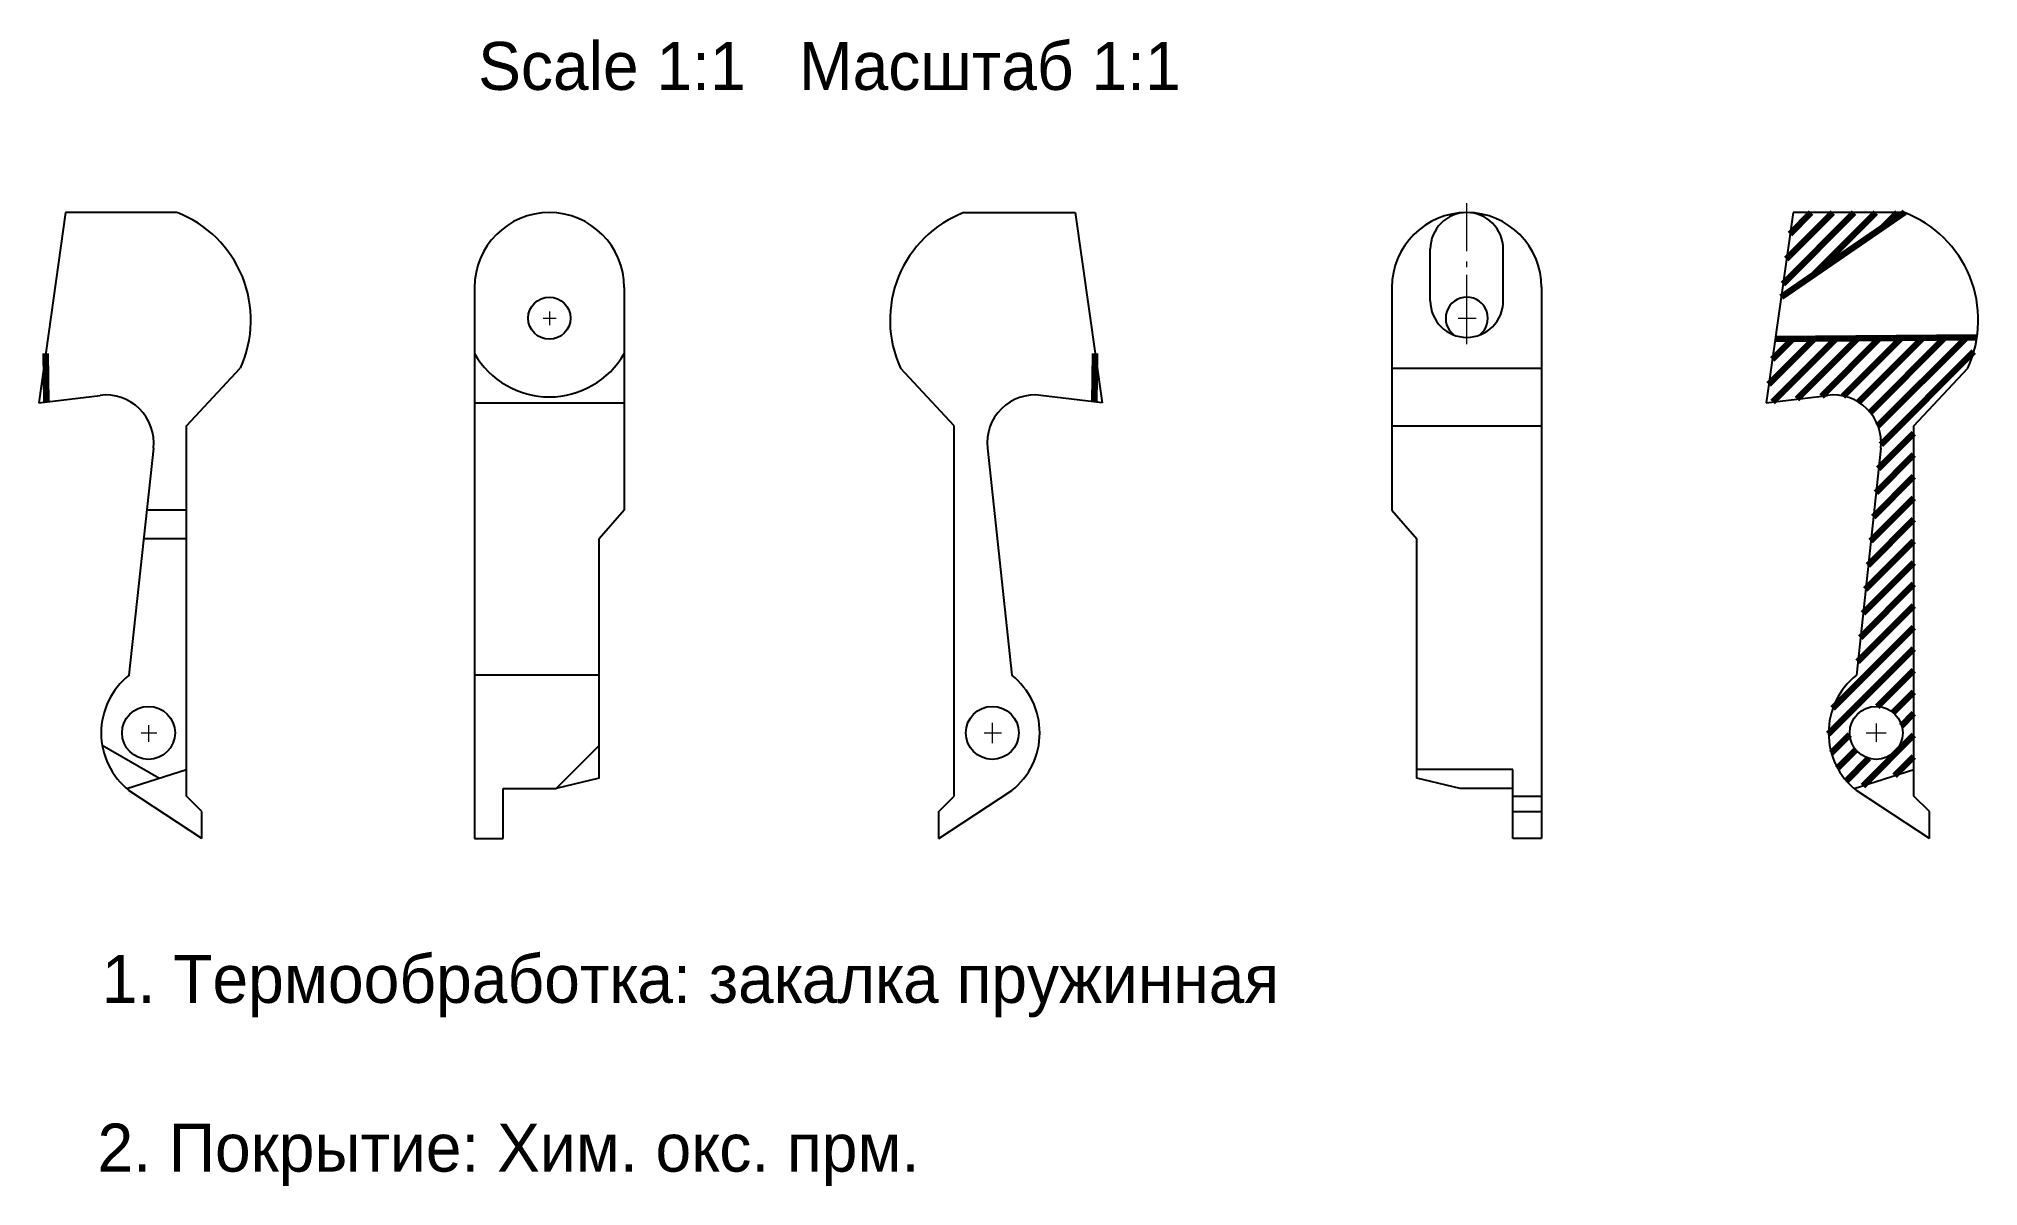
# Model space of a CAD drawing. Header units: millimetres. Extents: x -23 to 78, y -18 to 42.
import ezdxf

# ---------------------------------------------------------------- set-up
doc = ezdxf.new("R2010")
doc.units = ezdxf.units.MM
doc.linetypes.add('ACAD_ISO02W100', pattern=[15, 12, -3])

msp = doc.modelspace()

# ---------------------------------------------------------------- hatches: boundary and pattern name
at = {"lineweight": 100}
h = msp.add_hatch(dxfattribs=at)
h.set_pattern_fill('ANSI31', color=256, scale=0.25, style=0)
h.paths.add_polyline_path([(74.5, 32.6), (68.7, 32.6), (68.08, 28.2)])
h.paths.add_polyline_path([(77.8, 24.5, 0.069916), (78.28, 26.1), (67.77, 26), (67.3, 22.7), (70.49, 23.08, -0.482219), (73.27, 20.33), (72, 8.5, 0.470752), (71.88, 2.6), (75, 3.6), (75, 21.5)])
h.paths.add_polyline_path([(74.4, 5.5, -1), (71.65, 5.5, -1)], flags=16)

# ---------------------------------------------------------------- linework, layer by layer
for p, q in [((-21.3, 32.6), (-22.7, 22.7)), ((-15.5, 32.6), (-21.3, 32.6)), ((25.5, 32.6), (31.3, 32.6)), ((31.3, 32.6), (32.7, 22.7)), ((68.7, 32.6), (67.3, 22.7)), ((74.5, 32.6), (68.7, 32.6)), ((49.8, 28), (49.8, 30.7)), ((53.6, 28), (53.6, 30.7)), ((0, 28.7), (0, 0)), ((0, 28.7), (0, 0)), ((7.8, 28.7), (7.8, 17.1)), ((47.8, 28.74), (47.8, 17.1)), ((55.6, 28.74), (55.6, 0)), ((55.6, 28.74), (55.6, 0)), ((-15, 21.5), (-12.2, 24.5)), ((25, 21.5), (22.2, 24.5)), ((47.8, 24.5), (55.6, 24.5)), ((75, 21.5), (77.8, 24.5)), ((-22.7, 22.7), (-19.51, 23.08)), ((0, 22.7), (7.8, 22.7)), ((32.7, 22.7), (29.51, 23.08)), ((67.3, 22.7), (70.49, 23.08)), ((-15, 2.2), (-15, 21.5)), ((25, 2.2), (25, 21.5)), ((47.8, 21.5), (55.6, 21.5)), ((75, 2.2), (75, 21.5)), ((-16.73, 20.33), (-18, 8.5)), ((26.73, 20.33), (28, 8.5)), ((73.27, 20.33), (72, 8.5)), ((-15, 17.1), (-17.07, 17.1)), ((7.8, 17.1), (6.5, 15.6)), ((47.8, 17.1), (49.1, 15.6)), ((-15, 15.6), (-17.24, 15.6)), ((6.5, 3.14), (6.5, 15.6)), ((6.5, 3.14), (6.5, 15.6)), ((49.1, 3.14), (49.1, 15.6)), ((49.1, 3.14), (49.1, 15.6)), ((-16.44, 3.14), (-19.39, 4.85)), ((4.25, 2.6), (6.5, 4.85)), ((-18.12, 2.6), (-15, 3.6)), ((54.1, 3.6), (49.1, 3.6)), ((54.1, 2.6), (54.1, 3.6)), ((71.88, 2.6), (75, 3.6)), ((-14.2, 0), (-18, 2.5)), ((-14.2, 1.4), (-15, 2.2)), ((1.5, 0), (1.5, 2.6)), ((1.5, 2.6), (4.25, 2.6)), ((1.5, 2.6), (4.25, 2.6)), ((1.5, 0), (1.5, 2.6)), ((24.2, 0), (28, 2.5)), ((24.2, 1.4), (25, 2.2)), ((54.1, 2.6), (51.35, 2.6)), ((54.1, 2.6), (51.35, 2.6)), ((54.1, 0), (54.1, 2.6)), ((54.1, 0), (54.1, 2.6)), ((54.1, 2.2), (55.6, 2.2)), ((75.8, 0), (72, 2.5)), ((75.8, 1.4), (75, 2.2)), ((-14.2, 0), (-14.2, 1.4)), ((24.2, 0), (24.2, 1.4)), ((54.1, 1.4), (55.6, 1.4)), ((75.8, 0), (75.8, 1.4)), ((0, 0), (1.5, 0)), ((0, 0), (1.5, 0)), ((55.6, 0), (54.1, 0)), ((55.6, 0), (54.1, 0))]:
    msp.add_line(p, q)
at = {"color": 1, "lineweight": 5}
for p, q in [((51.7, 30.59), (51.7, 33.09)), ((51.7, 29.76), (51.7, 30.05)), ((51.7, 25.75), (51.7, 29.36)), ((3.9, 27.45), (3.9, 26.74)), ((3.58, 27.1), (4.25, 27.1)), ((51.25, 27.1), (52.19, 27.1)), ((-17.37, 5.5), (-16.55, 5.5)), ((-16.98, 5.91), (-16.98, 5.04)), ((26.56, 5.5), (27.45, 5.5)), ((26.98, 6.02), (26.98, 4.97)), ((72.5, 5.5), (73.55, 5.5)), ((73.03, 5.99), (73.03, 5.03))]:
    msp.add_line(p, q, dxfattribs=at)
at = {"lineweight": 100}
for p, q in [((74.5, 32.6), (68.08, 28.2)), ((-22.3, 22.75), (-22.34, 25.26)), ((32.3, 22.75), (32.34, 25.26))]:
    msp.add_line(p, q, dxfattribs=at)
at = {"linetype": 'ACAD_ISO02W100', "lineweight": 100}
msp.add_line((78.28, 26.1), (67.77, 26), dxfattribs=at)
at = {"color": 7}
for p, q in [((6.5, 8.5), (0, 8.5)), ((6.5, 3.14), (4.25, 2.6)), ((51.35, 2.6), (49.1, 3.14))]:
    msp.add_line(p, q, dxfattribs=at)
for centre, radius in [((3.9, 27.1), 1.1), ((-16.98, 5.5), 1.38), ((26.98, 5.5), 1.38), ((73.03, 5.5), 1.38)]:
    msp.add_circle(centre, radius)
for centre, radius, start, end in [((-17.65, 27), 6, 335.3747, 68.958), ((3.9, 28.7), 3.9, 0, 180), ((27.65, 27), 6, 111.042, 204.6253), ((51.7, 28.7), 3.9, 0, 180), ((51.7, 30.7), 1.9, 0, 180), ((72.35, 27), 6, 335.3747, 68.958), ((51.7, 28), 1.9, 180, 0), ((51.7, 27.1), 1.1, 306.5795, 233.4205), ((3.9, 27.5), 4.5, 209.9264, 330.0736), ((-19.21, 20.6), 2.5, 353.8534, 96.8304), ((29.21, 20.6), 2.5, 83.1696, 186.1466), ((70.79, 20.6), 2.5, 353.8534, 96.8304), ((-15.62, 5.5), 3.83, 128.4079, 231.5921), ((25.62, 5.5), 3.83, 308.4079, 51.5921), ((74.38, 5.5), 3.83, 128.4079, 231.5921)]:
    msp.add_arc(centre, radius, start, end)

# ---------------------------------------------------------------- texts
for s, p in [('Scale 1:1   Масштаб 1:1', (0.19, 38.99)), ('1. Термообработка: закалка пружинная', (-19.41, -8.56)), ('2. Покрытие: Хим. окс. прм.', (-19.64, -17.35))]:
    msp.add_text(s, height=2.5, dxfattribs=at).set_placement(p)

doc.saveas('drawing.dxf')
